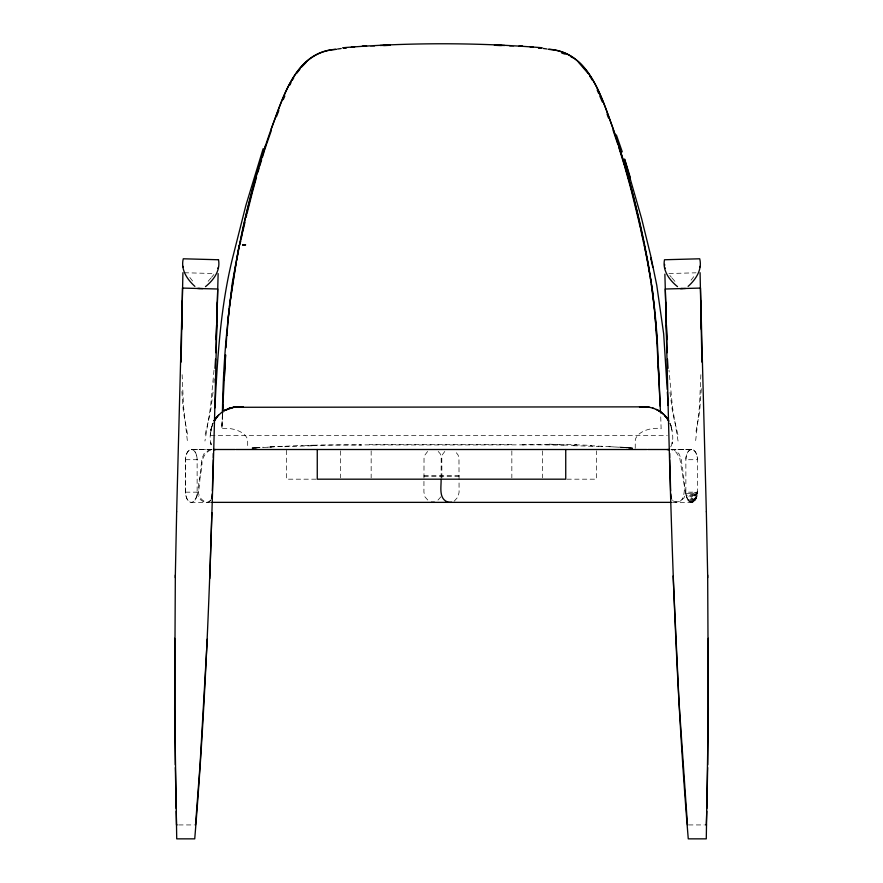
<?xml version="1.0" encoding="UTF-8"?>
<svg xmlns="http://www.w3.org/2000/svg" width="883" height="883" viewBox="0 0 883 883"><rect width="100%" height="100%" fill="white"/><g stroke="black" fill="none" stroke-linecap="round" stroke-linejoin="round"><path stroke-width="0.66" stroke-dasharray="4.42 3.31" d="M210.64 502.361L191.346 502.361A10.199 5.784 -90 0 1 185.573 492.162L185.562 459.712A10.199 5.784 90 0 1 191.346 449.513L212.019 449.513M635.23 448.365L635.285 439.877A21.049 12.417 -3.1 0 1 658.166 428.299L661.124 428.796L660.639 413.862M213.311 422.747L212.086 425.164L213.211 422.968C210.43 429.988 208.62 439.259 211.821 446.456M700.87 374.701L699.457 406.478L695.672 440.562M222.373 414.513L221.876 428.818L222.516 414.017M222.45 413.641L221.81 428.432L224.834 428.332A21.049 12.417 3.3 0 1 247.681 439.999L247.693 447.924M701.312 388.686L699.612 412.118L695.495 434.171M672.36 502.361L691.654 502.361C696.179 501.721 697.272 496.014 697.438 492.162L697.438 459.712A10.199 5.784 -90 0 0 691.654 449.513L670.981 449.513M214.006 370.187L210.518 407.184L204.944 441.025M213.057 392.107L210.375 412.825L205.11 434.635M213.94 382.847L214.315 378.884M691.654 449.513A10.199 5.784 -90 0 0 685.87 459.712L697.438 459.712A10.199 5.784 90 0 0 691.654 449.513A10.199 5.784 90 0 0 685.87 459.712L685.87 492.162L697.438 492.162L695.362 499.977L697.349 493.928M211.964 426.323L210.827 429.844L211.975 426.257M210.827 429.844L211.865 426.599M694.546 500.992L697.438 492.162L685.959 493.928L687.934 499.977L691.654 502.361L697.438 492.162L686.223 495.65M693.63 501.743L697.438 492.162L686.643 497.261M692.658 502.206L697.438 492.162L687.228 498.718M212.086 425.164L212.969 423.421M440.926 496.787L436.997 501.246M210.629 499.977C206.677 505.76 197.704 499.612 197.461 493.928C202.704 481.875 195.894 454.756 211.898 449.546M690.649 502.206L697.438 492.162L687.934 499.977M210.849 500.518L208.763 502.206A9.172 5.453 55.5 0 1 207.019 502.339C188.874 496.886 205.187 471.092 201.412 459.712L204.205 453.443L209.403 449.69A8.598 4.018 -52.3 0 1 211.004 449.546L211.788 449.822M670.738 446.864C674.579 439.778 672.272 430.275 669.866 423.056M693.751 276.677L690.418 280.971M689.678 501.743L697.438 492.162A10.199 5.784 90 0 1 691.654 502.361A10.199 5.784 -90 0 1 685.87 492.162L685.959 493.928M211.611 277.262L213.874 274.514M211.026 277.957L208.057 281.368M688.762 500.992L697.438 492.162M427.626 451.456L424.9 455.076L424.028 458.111L423.917 492.162L424.9 496.787L428.829 501.246M444.8 451.456L442.074 455.076L441.202 458.111L441.092 478.034M454.171 501.246L458.1 496.787L459.083 492.162L458.972 458.111L458.1 455.076L455.374 451.456M671.212 449.822L671.996 449.546A8.598 4.018 52.2 0 1 673.597 449.701L678.795 453.443L681.588 459.712C680.252 462.008 693.343 510.639 672.151 500.518M671.102 449.546L692.129 449.546L671.455 449.513L676.113 452.206L679.767 458.034L685.539 493.045L683.961 498.012L679.656 501.544L675.131 502.206L672.371 499.977M256.434 447.869L258.145 447.725M255.949 447.891L251.942 448.1L260.032 447.582L252.074 448.111M252.339 448.111L257.693 447.747M282.295 446.301L269.999 446.997M270.11 446.953L303.344 445.385M370.33 46.545L375.297 46.358M668.928 273.52L696.014 272.814M310.628 445.275L313.388 445.209M210.562 435.606L667.25 435.606M185.562 459.712L197.13 459.712L197.13 492.162A10.199 5.784 90 0 1 191.346 502.361A10.199 5.784 90 0 1 185.562 492.162L185.562 459.712A10.199 5.784 -90 0 1 191.346 449.513A10.199 5.784 90 0 1 197.13 459.712A10.199 5.784 -90 0 0 191.346 449.513M423.917 475.473L459.083 475.473M423.917 476.401L459.083 476.401M316.081 479.182L286.434 479.182L286.434 449.513M566.919 479.182L596.566 479.182L596.566 450.86M185.562 492.162L197.13 492.162A10.199 5.784 -90 0 1 191.346 502.361M178.697 824.932L194.437 824.932M688.563 824.932L704.303 824.932M564.016 444.944L563.078 444.922A241.048 25.044 -2.4 0 0 522.228 444.723M563.398 445.032L574.789 445.275M509.524 46.358L514.491 46.534M184.271 272.748L214.072 273.52M590.319 445.694L614.436 446.975M600.926 446.235L602.791 446.334M608.961 446.655L613.056 446.875M628.354 447.869L632.482 448.123M620.418 447.317L632.592 448.156M625.363 447.648L632.769 448.156L629.844 447.979M626.003 447.703L627.085 447.791M624.722 447.604L626.422 447.747M438.2 451.456L440.187 453.719L441.798 458.111L441.908 478.034M674.943 281.368L671.974 277.957M669.877 275.43L671.389 277.262M192.582 280.971L189.249 276.677M670.186 424.072L671.113 426.081L670.109 423.884M669.932 423.52L671.113 426.081M677.89 434.635L672.625 412.825L669.943 392.107M187.505 434.171L183.388 412.118L181.688 388.686M678.056 441.025L672.482 407.184L668.994 370.187M187.328 440.562L183.543 406.478L182.13 374.701M542.67 450.86L542.67 477.835M511.842 450.86L511.842 477.835M371.158 450.86L371.158 477.835M340.33 450.86L340.33 477.835M313.465 445.22A242.085 24.625 2.3 0 1 360.639 444.866M284.591 446.765A243.52 30.033 3.1 0 1 312.714 445.805M262.659 447.504A75.96 1.049 -2 0 1 268.333 447.173M267.251 447.206A75.927 1.203 -1.8 0 1 272.163 446.953M523.961 444.844A248.112 1.81 0 0 1 359.105 444.877M522.339 444.866A241.843 24.481 -2.3 0 1 563.177 445.076M573.045 445.705A243.013 29.989 -3.2 0 1 599.038 446.621M614.899 446.986A76.048 1.214 1.7 0 1 620.804 447.328M549.171 444.105A487.593 1.733 2.9 0 1 560.241 444.712M255.187 447.813A75.309 1.302 -1.8 0 1 263.057 447.118M619.678 447.019A75.331 1.247 1.8 0 1 627.67 447.692M575.065 444.844A241.512 30.949 -3.3 0 1 591.61 445.407M566.654 444.337A242.074 26.512 -2.6 0 1 576.61 444.568M511.665 444.48A247.483 1.589 0 0 1 369.348 444.557M304.69 445.639A241.534 25.121 2.4 0 1 361.688 445.054M691.654 502.361A10.199 5.784 90 0 1 685.87 492.162M672.228 442.096L672.118 443.376L672.228 442.096M210.96 430.827L210.408 434.679L211.114 429.844L210.96 430.827M211.545 449.513L190.871 449.546L211.545 449.513M672.129 430.33L671.047 426.621L672.129 430.33M211.048 444.381L210.706 442.361L211.048 444.381"/><path stroke-width="1.32" d="M174.657 638.288L175.276 764.788M701.919 362.151L700.087 272.704M175.331 575.043L174.635 709.479L176.721 838.85L194.735 838.85C209.414 660.252 213.057 481.014 217.395 301.942L218.134 273.631M707.725 764.788L708.343 638.288M181.688 329.425L182.913 272.704M175.287 577.637L176.655 511.732M706.245 824.932L706.775 811.267M706.83 808.53L707.669 767.526M213.311 458.034L213.289 453.443M176.655 511.809L182.174 301.026M218.498 259.701C220.662 270.651 213.476 280.242 205.485 286.644M213.267 459.712L212.362 490.838M209.801 578.542L211.876 512.659M216.589 324.933L215.916 339.635M216.776 319.525L217.395 301.942M222.505 412.295L225.529 354.69M669.711 453.443L669.689 458.034M215.871 352.725L217.737 289.006L182.516 288.079L181.081 362.151M222.571 412.681L222.924 404.613M222.439 413.167C223.653 315.595 238.94 218.256 272.174 126.313C284.216 95.331 295.882 51.346 336.423 49.271M207.251 639.149L200.011 765.44L195.529 824.932M224.183 380.441L225.629 355.054M214.856 407.957C217.56 356.809 220.54 305.375 233.211 255.529L245.916 205.264L263.156 148.653M214.966 368.332L215.54 359.094M212.24 493.928L211.589 498.718M226.059 347.836L226.743 335.22M226.865 335.573L229.061 309.039M227.671 322.24L232.218 283.487L239.161 245.331L238.3 251.644M229.381 306.423L236.103 263.189M699.778 267.174L699.921 266.39M236.611 260.54L237.869 253.929M241.169 238.774L242.361 233.454M218.3 267.317L217.969 268.487M240.11 243.542L240.695 241.015M242.659 232.119L244.955 222.262M246.125 217.273L246.754 214.679M247.063 213.377L252.207 192.991M252.538 191.721L256.5 177.196M257.935 172.163L259.006 168.454M259.745 165.982L261.633 159.801M262.394 157.329L264.293 151.136M265.75 144.989C255.606 176.721 245.308 214.712 239.723 245.132M264.668 149.978L266.191 145.32M266.622 144.061L271.401 130.287M271.18 129.084C282.814 97.77 295.341 52.13 335.728 49.426M276.445 116.688L278.818 110.552M283.266 99.613L284.823 96.015M289.712 85.187L290.971 82.759M292.218 80.32L293.675 78.024M218.509 415.176L214.127 420.772L217.075 416.787L214.127 420.772L216.18 417.935M296.6 73.432L299.955 69.161M301.633 67.02L306.379 62.13M216.909 416.798L221.49 412.516M688.122 286.368C695.782 279.547 702.449 269.602 699.722 258.785L664.502 259.757C662.294 270.54 669.546 280.253 677.515 286.644M223.973 410.816L229.712 408.2L235.573 406.986M229.712 408.2L224.315 410.584L225.805 409.8M224.315 410.584L233.863 407.206M228.708 408.542L233.388 407.284L241.236 406.864M337.593 49.04L341.202 48.51M343.608 48.157L346.015 47.803M343.763 48.135L346.467 47.77M342.604 47.759C408.862 42.417 475.948 42.461 542.217 47.748M351.268 47.263L353.906 46.987M351.931 47.185L354.657 46.92M233.388 407.284L639.303 406.864M233.896 407.284L239.734 406.864L233.896 407.284L238.222 406.864M361.953 46.369L364.315 46.192M236.004 406.953L238.2 406.864M362.593 46.335L366.633 46.071M680.274 288.609L685.473 288.476M213.951 449.635L215.607 449.568M384.315 45.475L389.491 45.331L383.023 45.486M380.098 45.475L390.429 45.232M243.399 406.864L241.059 406.908L242.869 406.875M639.48 406.864C650.948 405.672 663.365 410.374 668.873 421.114M213.311 449.513L235.264 449.513M235.971 449.513L646.753 449.513M647.548 449.513L669.601 449.513M211.931 502.361L671.069 502.361M176.225 811.267L176.501 824.932L177.097 824.932M687.471 824.932L679.038 702.305L673.111 575.948M705.903 824.932L706.499 824.932M641.566 406.864L649.623 407.306M197.527 288.476L202.726 288.609M640.009 406.875L641.82 406.908M494.381 45.232L504.712 45.475M501.997 45.486L495.33 45.331L500.506 45.475M218.498 259.757L183.278 258.785C180.518 269.613 187.262 279.536 194.878 286.368M667.051 449.568L669.215 449.657M518.928 46.126L522.681 46.369M520.495 46.192L522.857 46.358M644.678 406.864L648.718 407.162M530.142 46.909L532.879 47.185M530.551 46.954L533.189 47.218M681.544 288.443L682.206 288.52M538.332 47.77L541.036 48.135M538.475 47.759L540.849 48.101M543.211 48.444L546.776 48.962M198.796 288.377L199.459 288.487M549.071 49.415C588.795 52.053 601.025 95.894 612.427 126.788C638.177 203.046 656.433 282.604 658.166 363.377M548.122 49.216C585.617 50.927 599.325 90.452 609.998 120.066L610.782 122.218C625.385 163.068 636.544 205.618 644.888 247.946M561.787 53.112L565.263 54.183M652.493 407.99L653.983 408.476M656.257 409.403L659.038 410.882M570.694 56.567L572.736 57.704M657.217 409.867L661.014 412.173M661.025 412.229L664.325 415.01M578.354 62.119L588.078 73.421M667.162 418.332L664.612 415.407L667.162 418.332L665.418 416.29M668.265 420.231L667.073 418.421L668.034 419.866M589.524 75.717L592.427 80.309M597.173 90L598.729 93.587M599.756 95.971L602.338 101.942M665.031 268.487L664.7 267.317M607.051 114.073L608.442 117.836M644.16 245.132L648.034 263.035L652.714 292.019L656.323 329.999M616.367 134.911L622.25 151.821M613.111 130.364L617.934 144.635M618.74 147.141L624.436 165.706M624.734 159.68L641.588 218.487L650.683 255.584L656.775 285.33L663.674 333.906L667.217 389.392M624.612 159.028L630.429 177.913M624.8 166.942L629.601 184.15M629.943 185.419L631.61 191.743M631.93 193.035L638.575 220.22M638.873 221.501L640.33 227.891M640.616 229.172L642.868 239.37M651.124 259.646L652.791 267.207M671.411 498.718L670.76 493.928M643.144 240.662L643.696 243.233M647.515 262.108L645.065 248.918M647.758 263.377L650.087 276.578M183.079 266.39L183.222 267.174M650.318 277.902L650.914 281.843M651.312 284.481L654.546 309.756M654.8 312.483L657.084 343.222M656.323 329.911L660.517 412.924M667.46 359.094L668.034 368.332M667.371 392.074L668.122 405.474M667.084 339.635L666.411 324.933M657.99 357.758L660.263 406.312M658.299 365.992L659.049 380.43M651.047 257.858L651.124 259.536M667.129 352.725L664.877 274.16M706.345 511.809L700.484 288.079L665.263 289.006L666.224 319.525M670.639 490.838L669.733 459.712M665.605 301.942C669.943 481.014 673.574 660.252 688.265 838.85L706.279 838.85L708.365 709.479L707.669 575.043M664.623 264.425L664.645 265.474M706.345 511.732L707.713 577.637M175.331 767.526L176.17 808.53M700.826 301.026L701.312 329.425M565.738 449.513L565.738 479.182L317.262 479.182L317.262 449.513M441.092 479.326C441.39 486.434 438.498 498.288 447.306 501.864A11.645 9.592 90 0 0 451.5 502.228M434.315 502.228A11.645 9.592 -90 0 1 431.5 502.228M242.626 244.933L245.54 244.856L242.626 244.933"/></g></svg>
